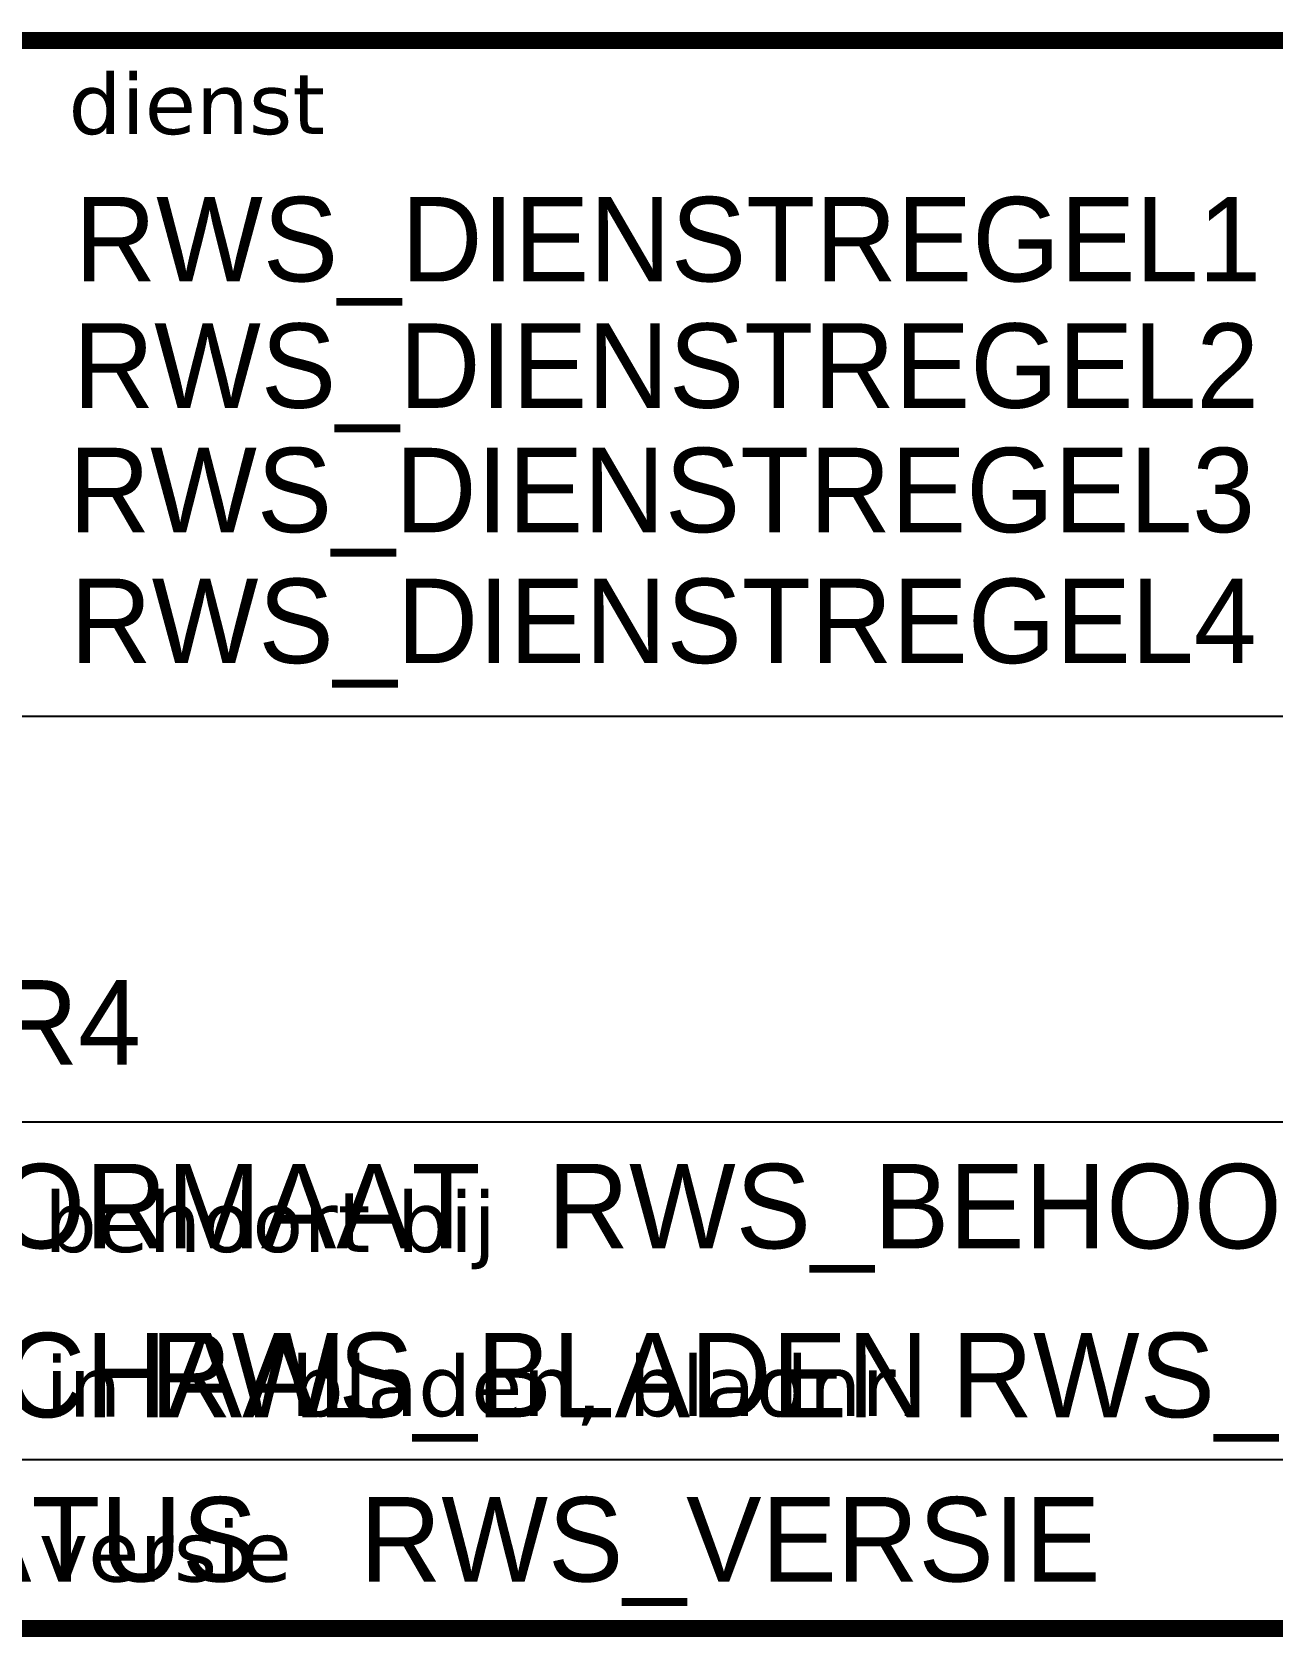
# Model space of a CAD drawing. Extents: x -180 to 14, y -9 to 47.
# Drawn here: x -74.73 to -38.01, y -0.25 to 47.25 of the extents above; entities that cross this region are included whole.
import ezdxf

# ---------------------------------------------------------------- set-up
doc = ezdxf.new("R2010")
doc.units = 0
doc.header["$MEASUREMENT"] = 0
for name, color, linetype in [('TO-XX-STEMPEL', 7, 'CONTINUOUS'), ('TO-XX-T18_1', 7, 'CONTINUOUS'), ('TO-XX-T25_1', 7, 'CONTINUOUS')]:
    doc.layers.add(name, color=color, linetype=linetype)
doc.styles.add('RIJKSHUISSTIJL', font='verdana.TTF', dxfattribs={"height": 1.8})
doc.styles.add('RTW_ISO', font='iso-rtw.shx')

msp = doc.modelspace()

# ---------------------------------------------------------------- linework, layer by layer
at = {"layer": 'TO-XX-STEMPEL'}
for p, q in [((-180, 27), (0, 27)), ((-180, 15), (-37.5, 15)), ((-180, 5), (0, 5))]:
    msp.add_line(p, q, dxfattribs=at)
at = {"layer": 'TO-XX-STEMPEL', "const_width": 0.5}
msp.add_lwpolyline([(0, 0), (0, 47), (-180, 47), (-180, 0), (0, 0)], dxfattribs=at)

# ---------------------------------------------------------------- texts
at = {"layer": 'TO-XX-T18_1', "style": 'RIJKSHUISSTIJL'}
for s, p in [('dienst', (-73.652, 44.232)), ('behoort bij', (-74.375, 11.143)), ('in', (-74.341, 6.269)), ('bladen, bladnr.', (-67.073, 6.286)), ('versie', (-74.533, 1.389))]:
    msp.add_text(s, height=1.8, dxfattribs=at).set_placement(p)
at = {"layer": 'TO-XX-T25_1', "style": 'RTW_ISO', "flags": 8}
for tag, p in [('RWS_DIENSTREGEL1', (-73.472, 39.87)), ('RWS_DIENSTREGEL2', (-73.531, 36.128)), ('RWS_DIENSTREGEL3', (-73.65, 32.447)), ('RWS_DIENSTREGEL4', (-73.603, 28.573)), ('RWS_OMSCHR4', (-97.883, 16.689)), ('RWS_FORMAAT', (-87.459, 11.25)), ('RWS_BEHOORTBIJ', (-59.479, 11.25)), ('RWS_SCHAAL', (-87.459, 6.25)), ('RWS_BLADEN', (-71.236, 6.25)), ('RWS_BLADNR', (-47.525, 6.25)), ('RWS_STATUS', (-90.912, 1.389)), ('RWS_VERSIE', (-65.034, 1.389))]:
    msp.add_attdef(tag, p, '', height=2.5, dxfattribs=at)

doc.saveas('drawing.dxf')
